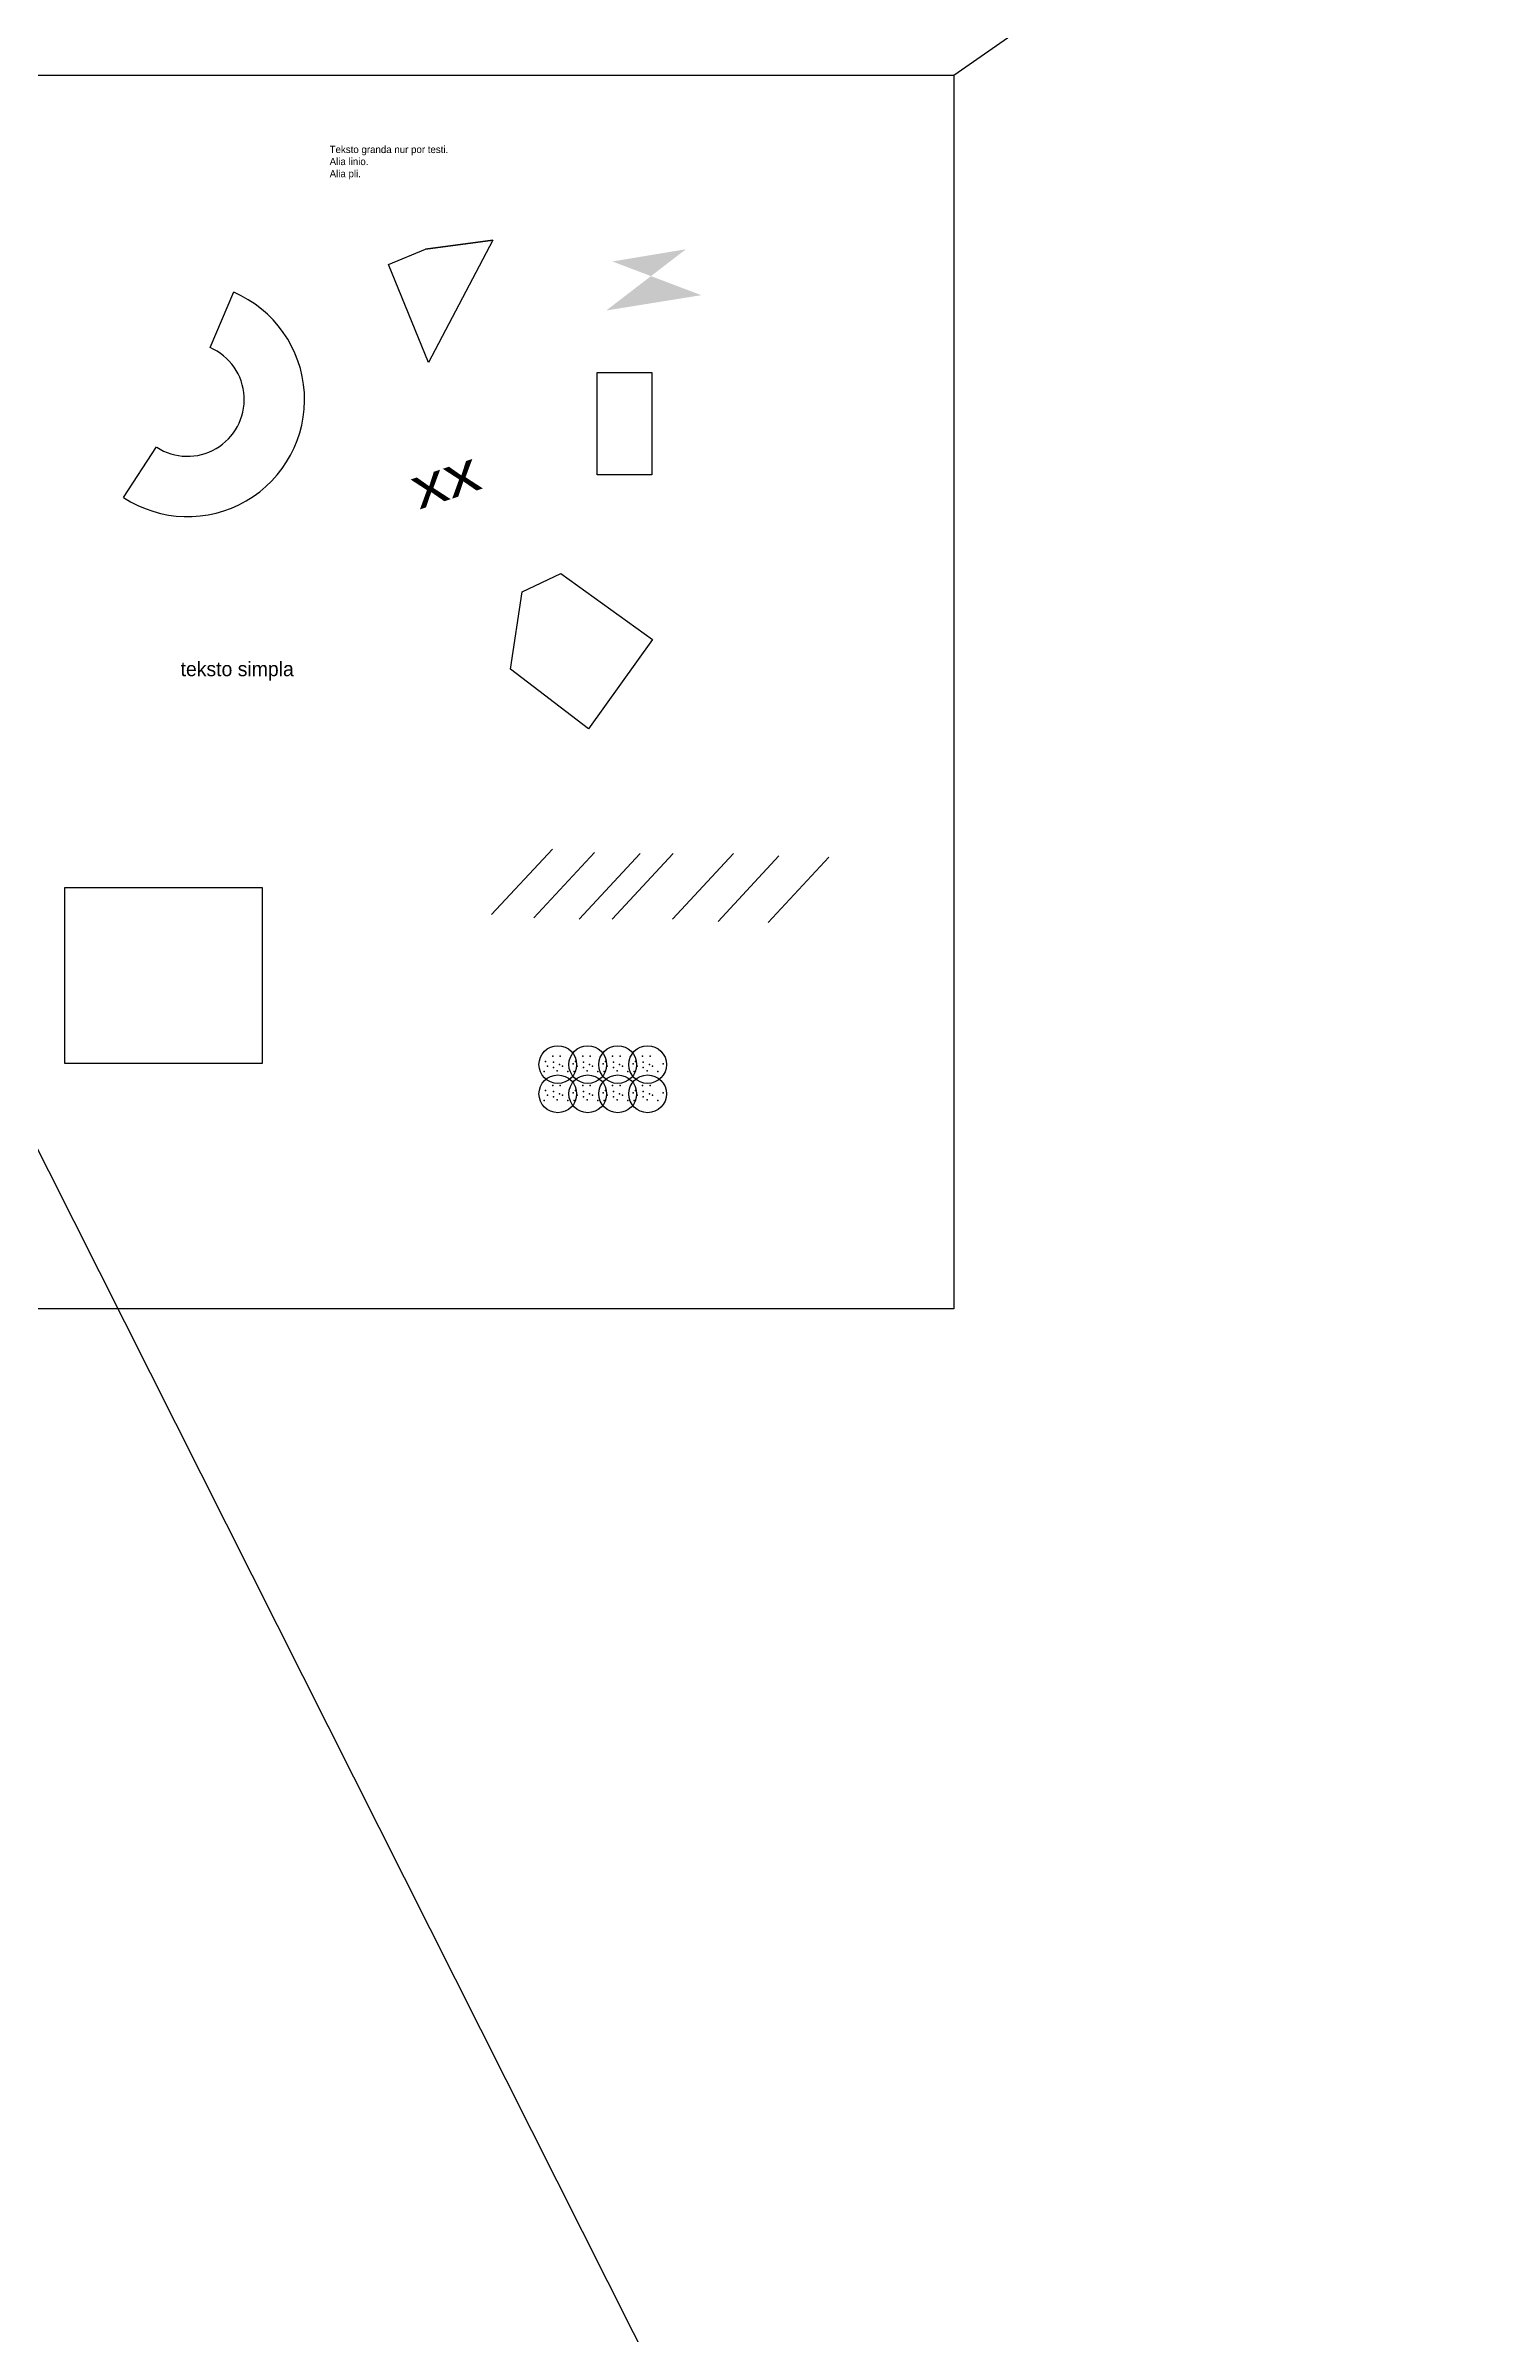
# Model space of a CAD drawing. Extents: x -2750778 to 860276, y -1983468 to 1712338.
# Drawn here: x 4952 to 14925, y -10136 to 5644 of the extents above; entities that cross this region are included whole.
import ezdxf
from ezdxf.enums import TextEntityAlignment as Align

# ---------------------------------------------------------------- set-up
doc = ezdxf.new("R2010")
doc.units = 0
doc.layers.add('TAVOLO_2', color=2, linetype='CONTINUOUS')
doc.layers.add('TAVOLO_3', color=4, linetype='CONTINUOUS')

# ---------------------------------------------------------------- blocks, each defined once
blk = doc.blocks.new('*U16')
at = {"layer": 'TAVOLO_3'}
for s, p in [('Teksto granda nur por testi.', (6909, 4904)), ('Alia linio.', (6909, 4821)), ('Alia pli.', (6909, 4737))]:
    blk.add_text(s, height=50, dxfattribs=at).set_placement(p)
blk = doc.blocks.new('CIRKLO_PUNKTOJ')
at = {"layer": 'TAVOLO_3'}
blk.add_circle((0, 0), 130, dxfattribs=at)
for p in [(-84, 22), (-35, 58), (-30, 16), (12, 0), (17, 58), (106, 6), (-93, -47), (-72, -10), (-30, -21), (-4, -42), (33, -10), (70, -47)]:
    blk.add_point(p, dxfattribs=at)
blk = doc.blocks.new('*D21')
at = {"layer": 'TAVOLO_3'}
for p, q in [((6247, 3944), (6083, 3562)), ((5487, 2530), (5715, 2878))]:
    blk.add_line(p, q, dxfattribs=at)
blk.add_arc((5929, 3204), 391, 237.0718, 66.3987, dxfattribs=at)
at = {"layer": 'TAVOLO_3', "linetype": 'CONTINUOUS'}
blk.add_arc((6268, 3010), 2.33, 61.7352, 241.7352, dxfattribs=at)
at = {"layer": 'TAVOLO_3'}
for points in [[(6086, 3562), (6086, 3563), (6084, 3563)], [(5716, 2875), (5717, 2876), (5715, 2877)]]:
    blk.add_solid(points, dxfattribs=at)
blk.add_text('2675,62', height=2.5, rotation=61.7352, dxfattribs=at).set_placement((6269, 3012))

msp = doc.modelspace()

# ---------------------------------------------------------------- linework, layer by layer
at = {"layer": 'TAVOLO_2'}
msp.add_line((-526777.786, 1053820.443), (845976.368, -1672170.931), dxfattribs=at)
msp.add_lwpolyline([(8752.364, 3390.766), (9130.411, 3390.766), (9130.411, 2685.642), (8752.364, 2685.642)], close=True, dxfattribs=at)
at = {"layer": 'TAVOLO_3'}
for p, q in [((11211.63, 5441.204), (860275.786, 596236.133)), ((8445.647, 104.678), (8025.994, -346.896)), ((8735.804, 81.17), (8316.151, -370.404)), ((9049.488, 73.334), (8629.834, -378.24)), ((9276.908, 73.334), (8857.255, -378.24)), ((9692.538, 73.334), (9272.885, -378.24)), ((10006.222, 57.663), (9586.568, -393.911)), ((10351.273, 49.827), (9931.62, -401.747))]:
    msp.add_line(p, q, dxfattribs=at)
for points in [[(-3088.145, 5441.204), (11211.63, 5441.204), (11211.63, -3064.577), (-3088.145, -3064.577)], [(8503.411, 2005.485), (9133.759, 1548.847), (8692.515, 934.749), (8156.72, 1344.148), (8235.513, 1879.516)], [(5082.693, -160.817), (6444.578, -160.817), (6444.578, -1374.502), (5082.693, -1374.502)]]:
    msp.add_lwpolyline(points, close=True, dxfattribs=at)
msp.add_arc((5929.404, 3203.807), 806.601, 236.7056812, 66.7647623, dxfattribs=at)
msp.add_solid([(8858.216, 4156.523), (9365.54, 4241.03), (9471.233, 3924.128), (8815.939, 3818.494)], dxfattribs=at)

# ---------------------------------------------------------------- block references
for name, p in [('*U16', (0, 0)), ('*D21', (0, 0)), ('CIRKLO_PUNKTOJ', (8482.031, -1381.341)), ('CIRKLO_PUNKTOJ', (8688.507, -1381.341)), ('CIRKLO_PUNKTOJ', (8894.984, -1381.341)), ('CIRKLO_PUNKTOJ', (9101.461, -1381.341)), ('CIRKLO_PUNKTOJ', (8482.031, -1582.968)), ('CIRKLO_PUNKTOJ', (8688.507, -1582.968)), ('CIRKLO_PUNKTOJ', (8894.984, -1582.968)), ('CIRKLO_PUNKTOJ', (9101.461, -1582.968))]:
    msp.add_blockref(name, p, dxfattribs=at)

# ---------------------------------------------------------------- texts
msp.add_text('xx', height=280.7367, rotation=18.4254565, dxfattribs=at).set_placement((7526.492, 2445.251), (7970.4, 2593.139), align=Align.ALIGNED)
msp.add_text('teksto simpla', height=100, dxfattribs=at).set_placement((5881.253, 1296.905))

# ---------------------------------------------------------------- meshes
mesh = msp.add_polyface(dxfattribs=at)
corners = [(7589.907, 3459.338), (7780.154, 3881.875), (8033.816, 4304.411), (7568.769, 4241.03), (7315.107, 4135.396), (8160.646, 4219.904)]
mesh.append_faces([[corners[k] for k in face] for face in [(1,), (2, 3), (0, 4, 3, 2)]])

doc.saveas('drawing.dxf')
